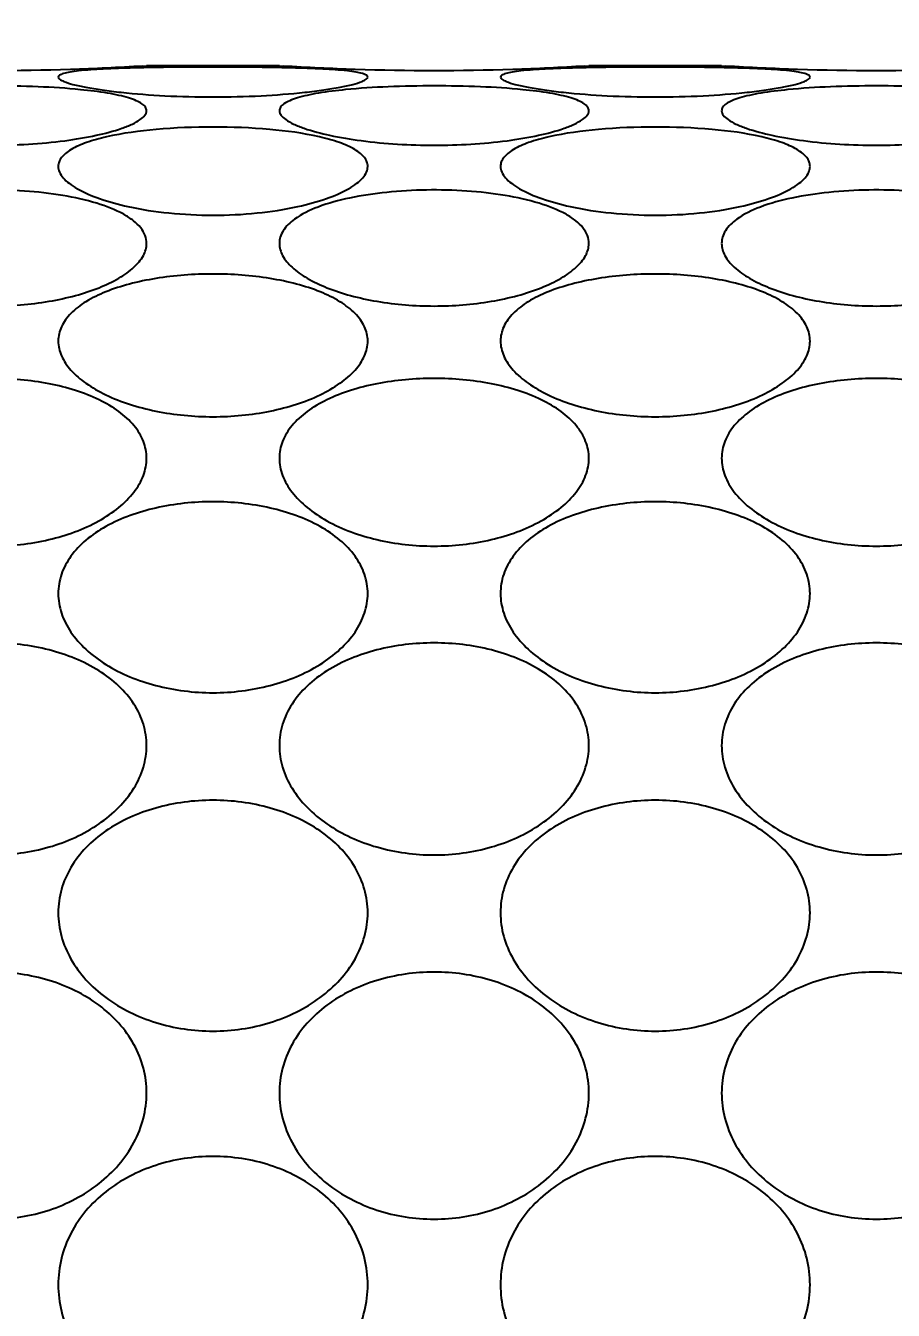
# Model space of a CAD drawing. Header units: inches. Extents: x 50354 to 53215, y -7830 to -6529.
# Drawn here: x 50824.7096 to 50824.9259, y -6814.8549 to -6814.5349 of the extents above; entities that cross this region are included whole.
import ezdxf

# ---------------------------------------------------------------- set-up
doc = ezdxf.new("R2010")
doc.units = ezdxf.units.IN
doc.header["$MEASUREMENT"] = 0
doc.header["$PDMODE"] = 2
doc.layers.add('FUNITURE', color=7, linetype='Continuous', lineweight=15, true_color=0x7d7673)
doc.layers.add('XR_ID 1F_FUR$0$A-SANI-FIX', color=134, linetype='Continuous')
doc.styles.get("Standard").update_dxf_attribs({"font": 'ARLRDBD.TTF', "height": 3})
doc.dimstyles.get("Standard").update_dxf_attribs({"dimtxt": 3, "dimasz": 4, "dimexe": 0, "dimexo": 0, "dimgap": 0, "dimtad": 0, "dimdec": 1, "dimzin": 3, "dimdsep": 46, "dimlunit": 4, "dimtxsty": 'Standard', "dimblk": 'OBLIQUE', "dimcen": 0, "dimclrd": 69, "dimclre": 251, "dimclrt": 7, "dimadec": 0, "dimazin": 0, "dimtfac": 0.65, "dimtdec": 1, "dimtofl": 0, "dimtmove": 0, "dimatfit": 3, "dimldrblk": 'OPEN30', "dimfxl": 1, "dimfrac": 1, "dimtolj": 1, "dimtzin": 0, "dimlwd": 15, "dimlwe": 5, "dimarcsym": 1})

# ---------------------------------------------------------------- blocks, each defined once
blk = doc.blocks.new('XR_ID 1F_FUR$0$XR_1F FURN$0$A$C698E198A')
at = {"linetype": 'Continuous'}
for p, q in [((13, -28.8598), (12.9984, -28.835)), ((13, -28.8598), (13, -29.7002)), ((12.9984, -29.725), (13, -29.7002)), ((13, -31.6598), (12.9984, -31.635)), ((13, -31.6598), (13, -32.5002)), ((12.9984, -32.525), (13, -32.5002))]:
    blk.add_line(p, q, dxfattribs=at)
for centre, radius, start, end in [((28.273, -27.88), 15.3043, 178.13614, 181.8696), ((28.3254, -27.8782), 15.3568, 181.86982, 183.57203), ((28.3138, -30.6812), 15.3452, 176.42731, 178.13655), ((28.273, -30.68), 15.3043, 178.13614, 181.8696), ((28.3254, -30.6782), 15.3568, 181.86982, 183.57203), ((28.3138, -33.4812), 15.3452, 176.42731, 178.13655), ((28.273, -33.48), 15.3043, 178.13614, 181.8696)]:
    blk.add_arc(centre, radius, start, end, dxfattribs=at)
for points, knots in [([(6.5, -28.8598), (6.4464, -28.8598), (6.3375, -28.8456), (6.1293, -28.7631), (5.9063, -28.5671), (5.7405, -28.2454), (5.6835, -27.88), (5.7405, -27.5146), (5.9063, -27.1929), (6.1293, -26.9969), (6.3375, -26.9144), (6.4464, -26.9002), (6.5, -26.9002)], [0, 0, 0, 0, 0.057826, 0.116908, 0.239465, 0.368128, 0.499999, 0.631869, 0.760534, 0.883092, 0.942174, 1, 1, 1, 1]), ([(6.5, -26.9002), (6.5532, -26.9002), (6.6605, -26.9141), (6.8119, -26.9754), (6.9471, -27.0727), (7.1013, -27.244), (7.232, -27.517), (7.2833, -27.88), (7.232, -28.243), (7.1013, -28.516), (6.9471, -28.6873), (6.8119, -28.7846), (6.6605, -28.8459), (6.5532, -28.8598), (6.5, -28.8598)], [0, 0, 0, 0, 0.05807, 0.116648, 0.176553, 0.238282, 0.366741, 0.499998, 0.633256, 0.761717, 0.823447, 0.883352, 0.94193, 1, 1, 1, 1]), ([(8.6987, -28.8598), (8.6525, -28.8598), (8.5573, -28.8451), (8.4235, -28.783), (8.3022, -28.6857), (8.1604, -28.5133), (8.039, -28.241), (7.9905, -27.88), (8.039, -27.519), (8.1604, -27.2467), (8.3022, -27.0743), (8.4235, -26.977), (8.5573, -26.9149), (8.6525, -26.9002), (8.6987, -26.9002)], [0, 0, 0, 0, 0.05273, 0.107892, 0.166442, 0.228535, 0.360979, 0.499998, 0.639018, 0.771464, 0.833558, 0.892108, 0.947271, 1, 1, 1, 1]), ([(8.6987, -26.9002), (8.7444, -26.9002), (8.8375, -26.9144), (8.9672, -26.9767), (9.0817, -27.0746), (9.2129, -27.2484), (9.3208, -27.5217), (9.3627, -27.88), (9.3208, -28.2383), (9.2129, -28.5116), (9.0817, -28.6854), (8.9672, -28.7833), (8.8375, -28.8456), (8.7444, -28.8598), (8.6987, -28.8598)], [0, 0, 0, 0, 0.053016, 0.107462, 0.164933, 0.226177, 0.358763, 0.499998, 0.641234, 0.773822, 0.835067, 0.892538, 0.946984, 1, 1, 1, 1]), ([(10.5172, -28.8598), (10.4803, -28.8598), (10.4024, -28.8442), (10.2954, -28.7808), (10.1987, -28.6831), (10.0836, -28.5083), (9.9869, -28.2366), (9.9481, -27.8806), (9.9867, -27.5244), (10.0832, -27.2525), (10.1983, -27.0774), (10.2951, -26.9795), (10.4023, -26.9159), (10.4803, -26.9002), (10.5172, -26.9002)], [0, 0, 0, 0, 0.045325, 0.094979, 0.15068, 0.212542, 0.35067, 0.499754, 0.648873, 0.787116, 0.849074, 0.904872, 0.954631, 1, 1, 1, 1]), ([(10.5172, -26.9002), (10.5535, -26.9002), (10.6291, -26.9152), (10.7311, -26.9792), (10.8193, -27.0775), (10.8926, -27.2042), (10.9503, -27.3535), (11.0066, -27.5793), (11.0331, -27.88), (11.0066, -28.1807), (10.9503, -28.4065), (10.8926, -28.5558), (10.8193, -28.6825), (10.7311, -28.7808), (10.6291, -28.8448), (10.5535, -28.8598), (10.5172, -28.8598)], [0, 0, 0, 0, 0.045372, 0.093927, 0.14827, 0.209219, 0.276238, 0.348113, 0.500002, 0.65189, 0.723765, 0.790784, 0.851732, 0.906073, 0.954628, 1, 1, 1, 1]), ([(11.8761, -28.8598), (11.8499, -28.8598), (11.7918, -28.8419), (11.7175, -28.7767), (11.6501, -28.6796), (11.5912, -28.554), (11.5429, -28.4055), (11.4943, -28.1798), (11.4708, -27.88), (11.4943, -27.5802), (11.5429, -27.3545), (11.5912, -27.206), (11.6501, -27.0804), (11.7175, -26.9833), (11.7918, -26.9181), (11.8499, -26.9002), (11.8761, -26.9002)], [0, 0, 0, 0, 0.034965, 0.077478, 0.129946, 0.191999, 0.262052, 0.338123, 0.499998, 0.661873, 0.737945, 0.808, 0.870054, 0.922523, 0.965035, 1, 1, 1, 1]), ([(12.0604, -27.045), (12.0904, -27.0985), (12.1388, -27.2257), (12.185, -27.4373), (12.2113, -27.6763), (12.2176, -27.9273), (12.2038, -28.1755), (12.1699, -28.4062), (12.1166, -28.6038), (12.0623, -28.7187), (12.0292, -28.7639)], [0, 0, 0, 0, 0.10395, 0.228487, 0.366625, 0.510839, 0.653655, 0.787569, 0.905128, 1, 1, 1, 1]), ([(12.6049, -28.7026), (12.5865, -28.65), (12.5556, -28.5304), (12.5101, -28.2565), (12.4889, -27.88), (12.5101, -27.5036), (12.5555, -27.2297), (12.5865, -27.1101), (12.6048, -27.0575)], [0, 0, 0, 0, 0.100368, 0.222072, 0.499986, 0.777907, 0.899621, 1, 1, 1, 1]), ([(12.8491, -27.3182), (12.8579, -27.4076), (12.8694, -27.5946), (12.8747, -27.8793), (12.8694, -28.1641), (12.858, -28.3512), (12.8492, -28.4406)], [0, 0, 0, 0, 0.239734, 0.499899, 0.760114, 1, 1, 1, 1]), ([(5.2876, -30.2598), (5.2311, -30.2598), (5.1169, -30.2457), (4.8993, -30.1641), (4.6654, -29.9698), (4.4902, -29.6471), (4.4301, -29.28), (4.4902, -28.9129), (4.6654, -28.5902), (4.8993, -28.3959), (5.1169, -28.3143), (5.2311, -28.3002), (5.2876, -28.3002)], [0, 0, 0, 0, 0.059605, 0.120053, 0.243502, 0.370771, 0.500001, 0.629231, 0.756498, 0.879946, 0.940395, 1, 1, 1, 1]), ([(5.2876, -28.3002), (5.3437, -28.3002), (5.4566, -28.314), (5.6164, -28.375), (5.7597, -28.472), (5.9228, -28.6423), (6.0627, -28.915), (6.118, -29.28), (6.0627, -29.645), (5.9228, -29.9177), (5.7597, -30.088), (5.6164, -30.185), (5.4566, -30.246), (5.3437, -30.2598), (5.2876, -30.2598)], [0, 0, 0, 0, 0.059816, 0.11987, 0.180701, 0.242673, 0.369706, 0.500001, 0.630296, 0.757328, 0.819299, 0.880129, 0.940184, 1, 1, 1, 1]), ([(7.6412, -30.2598), (7.591, -30.2598), (7.4885, -30.2454), (7.3435, -30.1838), (7.2121, -30.0866), (7.0594, -29.9154), (6.9275, -29.6433), (6.8747, -29.28), (6.9275, -28.9167), (7.0594, -28.6446), (7.2121, -28.4734), (7.3435, -28.3762), (7.4885, -28.3146), (7.591, -28.3002), (7.6412, -28.3002)], [0, 0, 0, 0, 0.055502, 0.11278, 0.172484, 0.234728, 0.364992, 0.500001, 0.63501, 0.765272, 0.827515, 0.887219, 0.944497, 1, 1, 1, 1]), ([(7.6412, -28.3002), (7.6909, -28.3002), (7.7916, -28.3142), (7.9329, -28.376), (8.0585, -28.4735), (8.2021, -28.6461), (8.3221, -28.9193), (8.3688, -29.28), (8.3221, -29.6407), (8.2021, -29.9139), (8.0585, -30.0865), (7.9329, -30.184), (7.7916, -30.2458), (7.6909, -30.2598), (7.6412, -30.2598)], [0, 0, 0, 0, 0.055824, 0.112542, 0.171326, 0.232805, 0.363103, 0.500001, 0.6369, 0.767196, 0.828674, 0.887458, 0.944176, 1, 1, 1, 1]), ([(9.6609, -30.2598), (9.6191, -30.2598), (9.5322, -30.2448), (9.411, -30.182), (9.3014, -30.0845), (9.1721, -29.9108), (9.0625, -29.6387), (9.0187, -29.28), (9.0625, -28.9213), (9.1721, -28.6492), (9.3014, -28.4755), (9.411, -28.378), (9.5322, -28.3152), (9.6191, -28.3002), (9.6609, -28.3002)], [0, 0, 0, 0, 0.049365, 0.101995, 0.159209, 0.221173, 0.356257, 0.500001, 0.643746, 0.778828, 0.840791, 0.898004, 0.950635, 1, 1, 1, 1]), ([(9.6609, -28.3002), (9.7021, -28.3002), (9.7868, -28.3147), (9.9034, -28.3777), (10.0054, -28.4759), (10.1227, -28.6511), (10.2174, -28.9241), (10.2541, -29.28), (10.2174, -29.6359), (10.1227, -29.9089), (10.0054, -30.0841), (9.9034, -30.1823), (9.7868, -30.2453), (9.7021, -30.2598), (9.6609, -30.2598)], [0, 0, 0, 0, 0.049573, 0.101307, 0.157294, 0.218355, 0.353731, 0.500001, 0.646272, 0.781646, 0.842706, 0.898693, 0.950427, 1, 1, 1, 1]), ([(11.2583, -30.2598), (11.2266, -30.2598), (11.1584, -30.2433), (11.0669, -30.179), (10.9844, -30.0814), (10.913, -29.9554), (10.8548, -29.8064), (10.7967, -29.5809), (10.7685, -29.28), (10.7967, -28.979), (10.8548, -28.7536), (10.913, -28.6046), (10.9844, -28.4786), (11.0669, -28.381), (11.1584, -28.3167), (11.2266, -28.3002), (11.2583, -28.3002)], [0, 0, 0, 0, 0.040538, 0.086791, 0.140875, 0.202752, 0.271258, 0.3448, 0.500002, 0.655203, 0.728744, 0.797249, 0.859124, 0.913209, 0.959461, 1, 1, 1, 1]), ([(11.2583, -28.3002), (11.2893, -28.3002), (11.3554, -28.316), (11.4412, -28.3811), (11.5145, -28.4793), (11.5752, -28.6055), (11.6229, -28.7544), (11.6696, -28.9804), (11.6912, -29.28), (11.6696, -29.5796), (11.6229, -29.8056), (11.5752, -29.9545), (11.5145, -30.0807), (11.4412, -30.1789), (11.3554, -30.244), (11.2893, -30.2598), (11.2583, -30.2598)], [0, 0, 0, 0, 0.040443, 0.085413, 0.13809, 0.199102, 0.267542, 0.341798, 0.500002, 0.658205, 0.73246, 0.800899, 0.86191, 0.914587, 0.959557, 1, 1, 1, 1]), ([(12.1097, -28.742), (12.1231, -28.6812), (12.1529, -28.5715), (12.2049, -28.4467), (12.2533, -28.3713), (12.2885, -28.332), (12.325, -28.3067), (12.3516, -28.3002), (12.3637, -28.3002)], [0, 0, 0, 0, 0.349516, 0.637392, 0.753955, 0.851433, 0.931632, 1, 1, 1, 1]), ([(12.3637, -28.3002), (12.3734, -28.3002), (12.3937, -28.3041), (12.4219, -28.3209), (12.4481, -28.3475), (12.4831, -28.399), (12.5199, -28.4862), (12.5407, -28.5631), (12.5505, -28.6061)], [0, 0, 0, 0, 0.076266, 0.159626, 0.256338, 0.369832, 0.650724, 1, 1, 1, 1]), ([(12.9013, -30.224), (12.8936, -30.2053), (12.8801, -30.159), (12.8627, -30.0781), (12.8462, -29.9763), (12.8256, -29.8097), (12.808, -29.5757), (12.8007, -29.28), (12.808, -28.9843), (12.8256, -28.7503), (12.8462, -28.5837), (12.8627, -28.4819), (12.8801, -28.401), (12.8936, -28.3547), (12.9013, -28.336)], [0, 0, 0, 0, 0.031746, 0.075753, 0.130448, 0.194012, 0.34024, 0.500003, 0.659766, 0.805992, 0.869554, 0.924248, 0.968254, 1, 1, 1, 1]), ([(12.9013, -28.336), (12.9051, -28.3267), (12.9107, -28.3131), (12.9234, -28.3002), (12.9288, -28.3002)], [0, 0, 0, 0, 0.65274, 1, 1, 1, 1]), ([(12.9288, -28.3002), (12.9336, -28.3002), (12.9409, -28.3078), (12.9466, -28.3199), (12.9541, -28.3417), (12.9615, -28.3786), (12.9658, -28.4108), (12.9679, -28.4293)], [0, 0, 0, 0, 0.10394, 0.188277, 0.298492, 0.598106, 1, 1, 1, 1]), ([(12.8492, -28.4406), (12.8436, -28.4979), (12.8338, -28.5794), (12.8146, -28.6808), (12.7991, -28.742), (12.7819, -28.7914), (12.7629, -28.8282), (12.7419, -28.8529), (12.7238, -28.8598), (12.7159, -28.8598)], [0, 0, 0, 0, 0.377864, 0.538515, 0.677008, 0.791463, 0.881221, 0.94811, 1, 1, 1, 1]), ([(12.9679, -28.4293), (12.9738, -28.4807), (12.9814, -28.5983), (12.9853, -28.716), (12.9869, -28.782)], [0, 0, 0, 0, 0.43969, 1, 1, 1, 1]), ([(12.5505, -28.6061), (12.5741, -28.7095), (12.6038, -28.9343), (12.6176, -29.2803), (12.6038, -29.6262), (12.574, -29.851), (12.5504, -29.9543)], [0, 0, 0, 0, 0.23461, 0.500046, 0.765459, 1, 1, 1, 1]), ([(12.0292, -28.7639), (12.0092, -28.7914), (11.975, -28.8282), (11.9182, -28.8554), (11.8898, -28.8598), (11.8761, -28.8598)], [0, 0, 0, 0, 0.546591, 0.779569, 1, 1, 1, 1]), ([(12.1098, -29.8182), (12.091, -29.7329), (12.0638, -29.5539), (12.0504, -29.2801), (12.0638, -29.0063), (12.0909, -28.8273), (12.1097, -28.742)], [0, 0, 0, 0, 0.241927, 0.499987, 0.758053, 1, 1, 1, 1]), ([(12.7159, -28.8598), (12.7061, -28.8598), (12.6829, -28.8491), (12.6557, -28.8157), (12.6284, -28.7655), (12.6128, -28.7253), (12.6049, -28.7026)], [0, 0, 0, 0, 0.147642, 0.355049, 0.63916, 1, 1, 1, 1]), ([(12.9869, -28.782), (12.991, -28.9482), (12.9929, -29.2807), (12.991, -29.6131), (12.9869, -29.7792)], [0, 0, 0, 0, 0.500087, 1, 1, 1, 1]), ([(6.5, -31.6598), (6.4464, -31.6598), (6.3375, -31.6456), (6.1293, -31.5631), (5.9063, -31.3671), (5.7405, -31.0454), (5.6835, -30.68), (5.7405, -30.3146), (5.9063, -29.9929), (6.1293, -29.7969), (6.3375, -29.7144), (6.4464, -29.7002), (6.5, -29.7002)], [0, 0, 0, 0, 0.057826, 0.116908, 0.239465, 0.368128, 0.499999, 0.631869, 0.760534, 0.883092, 0.942174, 1, 1, 1, 1]), ([(6.5, -29.7002), (6.5532, -29.7002), (6.6605, -29.7141), (6.8119, -29.7754), (6.9471, -29.8727), (7.1013, -30.044), (7.232, -30.317), (7.2833, -30.68), (7.232, -31.043), (7.1013, -31.316), (6.9471, -31.4873), (6.8119, -31.5846), (6.6605, -31.6459), (6.5532, -31.6598), (6.5, -31.6598)], [0, 0, 0, 0, 0.05807, 0.116648, 0.176553, 0.238282, 0.366741, 0.499998, 0.633256, 0.761717, 0.823447, 0.883352, 0.94193, 1, 1, 1, 1]), ([(8.6987, -31.6598), (8.6525, -31.6598), (8.5573, -31.6451), (8.4235, -31.583), (8.3022, -31.4857), (8.1604, -31.3133), (8.039, -31.041), (7.9905, -30.68), (8.039, -30.319), (8.1604, -30.0467), (8.3022, -29.8743), (8.4235, -29.777), (8.5573, -29.7149), (8.6525, -29.7002), (8.6987, -29.7002)], [0, 0, 0, 0, 0.05273, 0.107892, 0.166442, 0.228535, 0.360979, 0.499998, 0.639018, 0.771464, 0.833558, 0.892108, 0.947271, 1, 1, 1, 1]), ([(8.6987, -29.7002), (8.7444, -29.7002), (8.8375, -29.7144), (8.9672, -29.7767), (9.0817, -29.8746), (9.2129, -30.0484), (9.3208, -30.3217), (9.3627, -30.68), (9.3208, -31.0383), (9.2129, -31.3116), (9.0817, -31.4854), (8.9672, -31.5833), (8.8375, -31.6456), (8.7444, -31.6598), (8.6987, -31.6598)], [0, 0, 0, 0, 0.053016, 0.107462, 0.164933, 0.226177, 0.358763, 0.499998, 0.641234, 0.773822, 0.835067, 0.892538, 0.946984, 1, 1, 1, 1]), ([(10.5172, -31.6598), (10.4803, -31.6598), (10.4024, -31.6442), (10.2954, -31.5808), (10.1987, -31.4831), (10.0836, -31.3083), (9.9869, -31.0366), (9.9481, -30.6806), (9.9867, -30.3244), (10.0832, -30.0525), (10.1983, -29.8774), (10.2951, -29.7795), (10.4023, -29.7159), (10.4803, -29.7002), (10.5172, -29.7002)], [0, 0, 0, 0, 0.045325, 0.094979, 0.15068, 0.212542, 0.35067, 0.499754, 0.648873, 0.787116, 0.849074, 0.904872, 0.954631, 1, 1, 1, 1]), ([(10.5172, -29.7002), (10.5535, -29.7002), (10.6291, -29.7152), (10.7311, -29.7792), (10.8193, -29.8775), (10.8926, -30.0042), (10.9503, -30.1535), (11.0066, -30.3793), (11.0331, -30.68), (11.0066, -30.9807), (10.9503, -31.2065), (10.8926, -31.3558), (10.8193, -31.4825), (10.7311, -31.5808), (10.6291, -31.6448), (10.5535, -31.6598), (10.5172, -31.6598)], [0, 0, 0, 0, 0.045372, 0.093927, 0.14827, 0.209219, 0.276238, 0.348113, 0.500002, 0.65189, 0.723765, 0.790784, 0.851732, 0.906073, 0.954628, 1, 1, 1, 1]), ([(11.8761, -31.6598), (11.8499, -31.6598), (11.7918, -31.6419), (11.7175, -31.5767), (11.6501, -31.4796), (11.5912, -31.354), (11.5429, -31.2055), (11.4943, -30.9798), (11.4708, -30.68), (11.4943, -30.3802), (11.5429, -30.1545), (11.5912, -30.006), (11.6501, -29.8804), (11.7175, -29.7833), (11.7918, -29.7181), (11.8499, -29.7002), (11.8761, -29.7002)], [0, 0, 0, 0, 0.034965, 0.077478, 0.129946, 0.191999, 0.262052, 0.338123, 0.499998, 0.661873, 0.737945, 0.808, 0.870054, 0.922523, 0.965035, 1, 1, 1, 1]), ([(11.8761, -29.7002), (11.8931, -29.7002), (11.929, -29.7072), (11.9783, -29.7373), (12.0232, -29.7845), (12.0483, -29.8234), (12.0604, -29.845)], [0, 0, 0, 0, 0.208603, 0.43564, 0.69689, 1, 1, 1, 1]), ([(12.6048, -29.8575), (12.6128, -29.8347), (12.6284, -29.7945), (12.6557, -29.7443), (12.6829, -29.7109), (12.7061, -29.7002), (12.7159, -29.7002)], [0, 0, 0, 0, 0.360851, 0.644967, 0.852372, 1, 1, 1, 1]), ([(12.7159, -29.7002), (12.7238, -29.7002), (12.7419, -29.7071), (12.7628, -29.7317), (12.7818, -29.7684), (12.799, -29.8177), (12.8145, -29.8786), (12.8337, -29.9797), (12.8435, -30.0611), (12.8491, -30.1182)], [0, 0, 0, 0, 0.051938, 0.118849, 0.208602, 0.323036, 0.461504, 0.622134, 1, 1, 1, 1]), ([(12.3637, -30.2598), (12.3516, -30.2598), (12.325, -30.2533), (12.2885, -30.228), (12.2533, -30.1888), (12.2049, -30.1133), (12.1529, -29.9887), (12.1232, -29.879), (12.1098, -29.8182)], [0, 0, 0, 0, 0.068375, 0.148578, 0.246055, 0.362615, 0.650483, 1, 1, 1, 1]), ([(12.9869, -29.7792), (12.9853, -29.8449), (12.9814, -29.9622), (12.9737, -30.0793), (12.9679, -30.1306)], [0, 0, 0, 0, 0.560169, 1, 1, 1, 1]), ([(12.0604, -29.845), (12.0904, -29.8985), (12.1388, -30.0257), (12.185, -30.2373), (12.2113, -30.4763), (12.2176, -30.7273), (12.2038, -30.9755), (12.1699, -31.2062), (12.1166, -31.4038), (12.0623, -31.5187), (12.0292, -31.5639)], [0, 0, 0, 0, 0.10395, 0.228487, 0.366625, 0.510839, 0.653655, 0.787569, 0.905128, 1, 1, 1, 1]), ([(12.6049, -31.5026), (12.5865, -31.45), (12.5556, -31.3304), (12.5101, -31.0565), (12.4889, -30.68), (12.5101, -30.3036), (12.5555, -30.0297), (12.5865, -29.9101), (12.6048, -29.8575)], [0, 0, 0, 0, 0.100368, 0.222072, 0.499986, 0.777907, 0.899621, 1, 1, 1, 1]), ([(12.5504, -29.9543), (12.5406, -29.9973), (12.5198, -30.0741), (12.4831, -30.1612), (12.4481, -30.2126), (12.4219, -30.2392), (12.3937, -30.2559), (12.3734, -30.2598), (12.3637, -30.2598)], [0, 0, 0, 0, 0.349245, 0.630114, 0.743606, 0.840326, 0.923707, 1, 1, 1, 1]), ([(12.8491, -30.1182), (12.8579, -30.2076), (12.8694, -30.3946), (12.8747, -30.6793), (12.8694, -30.9641), (12.858, -31.1512), (12.8492, -31.2406)], [0, 0, 0, 0, 0.239734, 0.499899, 0.760114, 1, 1, 1, 1]), ([(12.9679, -30.1306), (12.9659, -30.1491), (12.9615, -30.1813), (12.9542, -30.2182), (12.9466, -30.2401), (12.9409, -30.2522), (12.9336, -30.2598), (12.9288, -30.2598)], [0, 0, 0, 0, 0.401908, 0.701539, 0.811757, 0.896092, 1, 1, 1, 1]), ([(12.9288, -30.2598), (12.9234, -30.2598), (12.9107, -30.2469), (12.9051, -30.2333), (12.9013, -30.224)], [0, 0, 0, 0, 0.347255, 1, 1, 1, 1]), ([(5.2876, -33.0598), (5.2311, -33.0598), (5.1169, -33.0457), (4.8993, -32.9641), (4.6654, -32.7698), (4.4902, -32.4471), (4.4301, -32.08), (4.4902, -31.7129), (4.6654, -31.3902), (4.8993, -31.1959), (5.1169, -31.1143), (5.2311, -31.1002), (5.2876, -31.1002)], [0, 0, 0, 0, 0.059605, 0.120053, 0.243502, 0.370771, 0.500001, 0.629231, 0.756498, 0.879946, 0.940395, 1, 1, 1, 1]), ([(5.2876, -31.1002), (5.3437, -31.1002), (5.4566, -31.114), (5.6164, -31.175), (5.7597, -31.272), (5.9228, -31.4423), (6.0627, -31.715), (6.118, -32.08), (6.0627, -32.445), (5.9228, -32.7177), (5.7597, -32.888), (5.6164, -32.985), (5.4566, -33.046), (5.3437, -33.0598), (5.2876, -33.0598)], [0, 0, 0, 0, 0.059816, 0.11987, 0.180701, 0.242673, 0.369706, 0.500001, 0.630296, 0.757328, 0.819299, 0.880129, 0.940184, 1, 1, 1, 1]), ([(7.6412, -33.0598), (7.591, -33.0598), (7.4885, -33.0454), (7.3435, -32.9838), (7.2121, -32.8866), (7.0594, -32.7154), (6.9275, -32.4433), (6.8747, -32.08), (6.9275, -31.7167), (7.0594, -31.4446), (7.2121, -31.2734), (7.3435, -31.1762), (7.4885, -31.1146), (7.591, -31.1002), (7.6412, -31.1002)], [0, 0, 0, 0, 0.055502, 0.11278, 0.172484, 0.234728, 0.364992, 0.500001, 0.63501, 0.765272, 0.827515, 0.887219, 0.944497, 1, 1, 1, 1]), ([(7.6412, -31.1002), (7.6909, -31.1002), (7.7916, -31.1142), (7.9329, -31.176), (8.0585, -31.2735), (8.2021, -31.4461), (8.3221, -31.7193), (8.3688, -32.08), (8.3221, -32.4407), (8.2021, -32.7139), (8.0585, -32.8865), (7.9329, -32.984), (7.7916, -33.0458), (7.6909, -33.0598), (7.6412, -33.0598)], [0, 0, 0, 0, 0.055824, 0.112542, 0.171326, 0.232805, 0.363103, 0.500001, 0.6369, 0.767196, 0.828674, 0.887458, 0.944176, 1, 1, 1, 1]), ([(9.6609, -33.0598), (9.6191, -33.0598), (9.5322, -33.0448), (9.411, -32.982), (9.3014, -32.8845), (9.1721, -32.7108), (9.0625, -32.4387), (9.0187, -32.08), (9.0625, -31.7213), (9.1721, -31.4492), (9.3014, -31.2755), (9.411, -31.178), (9.5322, -31.1152), (9.6191, -31.1002), (9.6609, -31.1002)], [0, 0, 0, 0, 0.049365, 0.101995, 0.159209, 0.221173, 0.356257, 0.500001, 0.643746, 0.778828, 0.840791, 0.898004, 0.950635, 1, 1, 1, 1]), ([(9.6609, -31.1002), (9.7021, -31.1002), (9.7868, -31.1147), (9.9034, -31.1777), (10.0054, -31.2759), (10.1227, -31.4511), (10.2174, -31.7241), (10.2541, -32.08), (10.2174, -32.4359), (10.1227, -32.7089), (10.0054, -32.8841), (9.9034, -32.9823), (9.7868, -33.0453), (9.7021, -33.0598), (9.6609, -33.0598)], [0, 0, 0, 0, 0.049573, 0.101307, 0.157294, 0.218355, 0.353731, 0.500001, 0.646272, 0.781646, 0.842706, 0.898693, 0.950427, 1, 1, 1, 1]), ([(11.2583, -33.0598), (11.2266, -33.0598), (11.1584, -33.0433), (11.0669, -32.979), (10.9844, -32.8814), (10.913, -32.7554), (10.8548, -32.6064), (10.7967, -32.3809), (10.7685, -32.08), (10.7967, -31.779), (10.8548, -31.5536), (10.913, -31.4046), (10.9844, -31.2786), (11.0669, -31.181), (11.1584, -31.1167), (11.2266, -31.1002), (11.2583, -31.1002)], [0, 0, 0, 0, 0.040538, 0.086791, 0.140875, 0.202752, 0.271258, 0.3448, 0.500002, 0.655203, 0.728744, 0.797249, 0.859124, 0.913209, 0.959461, 1, 1, 1, 1]), ([(11.2583, -31.1002), (11.2893, -31.1002), (11.3554, -31.116), (11.4412, -31.1811), (11.5145, -31.2793), (11.5752, -31.4055), (11.6229, -31.5544), (11.6696, -31.7804), (11.6912, -32.08), (11.6696, -32.3796), (11.6229, -32.6056), (11.5752, -32.7545), (11.5145, -32.8807), (11.4412, -32.9789), (11.3554, -33.044), (11.2893, -33.0598), (11.2583, -33.0598)], [0, 0, 0, 0, 0.040443, 0.085413, 0.13809, 0.199102, 0.267542, 0.341798, 0.500002, 0.658205, 0.73246, 0.800899, 0.86191, 0.914587, 0.959557, 1, 1, 1, 1]), ([(12.1097, -31.542), (12.1231, -31.4812), (12.1529, -31.3715), (12.2049, -31.2467), (12.2533, -31.1713), (12.2885, -31.132), (12.325, -31.1067), (12.3516, -31.1002), (12.3637, -31.1002)], [0, 0, 0, 0, 0.349516, 0.637392, 0.753955, 0.851433, 0.931632, 1, 1, 1, 1]), ([(12.3637, -31.1002), (12.3734, -31.1002), (12.3937, -31.1041), (12.4219, -31.1209), (12.4481, -31.1475), (12.4831, -31.199), (12.5199, -31.2862), (12.5407, -31.3631), (12.5505, -31.4061)], [0, 0, 0, 0, 0.076266, 0.159626, 0.256338, 0.369832, 0.650724, 1, 1, 1, 1]), ([(12.9013, -31.136), (12.9051, -31.1267), (12.9107, -31.1131), (12.9234, -31.1002), (12.9288, -31.1002)], [0, 0, 0, 0, 0.65274, 1, 1, 1, 1]), ([(12.9288, -31.1002), (12.9336, -31.1002), (12.9409, -31.1078), (12.9466, -31.1199), (12.9541, -31.1417), (12.9615, -31.1786), (12.9658, -31.2108), (12.9679, -31.2293)], [0, 0, 0, 0, 0.10394, 0.188277, 0.298492, 0.598106, 1, 1, 1, 1]), ([(12.9013, -33.024), (12.8936, -33.0053), (12.8801, -32.959), (12.8627, -32.8781), (12.8462, -32.7763), (12.8256, -32.6097), (12.808, -32.3757), (12.8007, -32.08), (12.808, -31.7843), (12.8256, -31.5503), (12.8462, -31.3837), (12.8627, -31.2819), (12.8801, -31.201), (12.8936, -31.1547), (12.9013, -31.136)], [0, 0, 0, 0, 0.031746, 0.075753, 0.130448, 0.194012, 0.34024, 0.500003, 0.659766, 0.805992, 0.869554, 0.924248, 0.968254, 1, 1, 1, 1]), ([(12.8492, -31.2406), (12.8436, -31.2979), (12.8338, -31.3794), (12.8146, -31.4808), (12.7991, -31.542), (12.7819, -31.5914), (12.7629, -31.6282), (12.7419, -31.6529), (12.7238, -31.6598), (12.7159, -31.6598)], [0, 0, 0, 0, 0.377864, 0.538515, 0.677008, 0.791463, 0.881221, 0.94811, 1, 1, 1, 1]), ([(12.9679, -31.2293), (12.9738, -31.2807), (12.9814, -31.3983), (12.9853, -31.516), (12.9869, -31.582)], [0, 0, 0, 0, 0.43969, 1, 1, 1, 1]), ([(12.5505, -31.4061), (12.5741, -31.5095), (12.6038, -31.7343), (12.6176, -32.0803), (12.6038, -32.4262), (12.574, -32.651), (12.5504, -32.7543)], [0, 0, 0, 0, 0.23461, 0.500046, 0.765459, 1, 1, 1, 1]), ([(12.7159, -31.6598), (12.7061, -31.6598), (12.6829, -31.6491), (12.6557, -31.6157), (12.6284, -31.5655), (12.6128, -31.5253), (12.6049, -31.5026)], [0, 0, 0, 0, 0.147642, 0.355049, 0.63916, 1, 1, 1, 1]), ([(12.0292, -31.5639), (12.0092, -31.5914), (11.975, -31.6282), (11.9182, -31.6554), (11.8898, -31.6598), (11.8761, -31.6598)], [0, 0, 0, 0, 0.546591, 0.779569, 1, 1, 1, 1]), ([(12.1098, -32.6182), (12.091, -32.5329), (12.0638, -32.3539), (12.0504, -32.0801), (12.0638, -31.8063), (12.0909, -31.6273), (12.1097, -31.542)], [0, 0, 0, 0, 0.241927, 0.499987, 0.758053, 1, 1, 1, 1]), ([(12.9869, -31.582), (12.991, -31.7482), (12.9929, -32.0807), (12.991, -32.4131), (12.9869, -32.5792)], [0, 0, 0, 0, 0.500087, 1, 1, 1, 1]), ([(6.5, -34.4598), (6.4464, -34.4598), (6.3375, -34.4456), (6.1293, -34.3631), (5.9063, -34.1671), (5.7405, -33.8454), (5.6835, -33.48), (5.7405, -33.1146), (5.9063, -32.7929), (6.1293, -32.5969), (6.3375, -32.5144), (6.4464, -32.5002), (6.5, -32.5002)], [0, 0, 0, 0, 0.057826, 0.116908, 0.239465, 0.368128, 0.499999, 0.631869, 0.760534, 0.883092, 0.942174, 1, 1, 1, 1]), ([(6.5, -32.5002), (6.5532, -32.5002), (6.6605, -32.5141), (6.8119, -32.5754), (6.9471, -32.6727), (7.1013, -32.844), (7.232, -33.117), (7.2833, -33.48), (7.232, -33.843), (7.1013, -34.116), (6.9471, -34.2873), (6.8119, -34.3846), (6.6605, -34.4459), (6.5532, -34.4598), (6.5, -34.4598)], [0, 0, 0, 0, 0.05807, 0.116648, 0.176553, 0.238282, 0.366741, 0.499998, 0.633256, 0.761717, 0.823447, 0.883352, 0.94193, 1, 1, 1, 1]), ([(8.6987, -34.4598), (8.6525, -34.4598), (8.5573, -34.4451), (8.4235, -34.383), (8.3022, -34.2857), (8.1604, -34.1133), (8.039, -33.841), (7.9905, -33.48), (8.039, -33.119), (8.1604, -32.8467), (8.3022, -32.6743), (8.4235, -32.577), (8.5573, -32.5149), (8.6525, -32.5002), (8.6987, -32.5002)], [0, 0, 0, 0, 0.05273, 0.107892, 0.166442, 0.228535, 0.360979, 0.499998, 0.639018, 0.771464, 0.833558, 0.892108, 0.947271, 1, 1, 1, 1]), ([(8.6987, -32.5002), (8.7444, -32.5002), (8.8375, -32.5144), (8.9672, -32.5767), (9.0817, -32.6746), (9.2129, -32.8484), (9.3208, -33.1217), (9.3627, -33.48), (9.3208, -33.8383), (9.2129, -34.1116), (9.0817, -34.2854), (8.9672, -34.3833), (8.8375, -34.4456), (8.7444, -34.4598), (8.6987, -34.4598)], [0, 0, 0, 0, 0.053016, 0.107462, 0.164933, 0.226177, 0.358763, 0.499998, 0.641234, 0.773822, 0.835067, 0.892538, 0.946984, 1, 1, 1, 1]), ([(10.5172, -34.4598), (10.4803, -34.4598), (10.4024, -34.4442), (10.2954, -34.3808), (10.1987, -34.2831), (10.0836, -34.1083), (9.9869, -33.8366), (9.9481, -33.4806), (9.9867, -33.1244), (10.0832, -32.8525), (10.1983, -32.6774), (10.2951, -32.5795), (10.4023, -32.5159), (10.4803, -32.5002), (10.5172, -32.5002)], [0, 0, 0, 0, 0.045325, 0.094979, 0.15068, 0.212542, 0.35067, 0.499754, 0.648873, 0.787116, 0.849074, 0.904872, 0.954631, 1, 1, 1, 1]), ([(10.5172, -32.5002), (10.5535, -32.5002), (10.6291, -32.5152), (10.7311, -32.5792), (10.8193, -32.6775), (10.8926, -32.8042), (10.9503, -32.9535), (11.0066, -33.1793), (11.0331, -33.48), (11.0066, -33.7807), (10.9503, -34.0065), (10.8926, -34.1558), (10.8193, -34.2825), (10.7311, -34.3808), (10.6291, -34.4448), (10.5535, -34.4598), (10.5172, -34.4598)], [0, 0, 0, 0, 0.045372, 0.093927, 0.14827, 0.209219, 0.276238, 0.348113, 0.500002, 0.65189, 0.723765, 0.790784, 0.851732, 0.906073, 0.954628, 1, 1, 1, 1]), ([(11.8761, -34.4598), (11.8499, -34.4598), (11.7918, -34.4419), (11.7175, -34.3767), (11.6501, -34.2796), (11.5912, -34.154), (11.5429, -34.0055), (11.4943, -33.7798), (11.4708, -33.48), (11.4943, -33.1802), (11.5429, -32.9545), (11.5912, -32.806), (11.6501, -32.6804), (11.7175, -32.5833), (11.7918, -32.5181), (11.8499, -32.5002), (11.8761, -32.5002)], [0, 0, 0, 0, 0.034965, 0.077478, 0.129946, 0.191999, 0.262052, 0.338123, 0.499998, 0.661873, 0.737945, 0.808, 0.870054, 0.922523, 0.965035, 1, 1, 1, 1]), ([(11.8761, -32.5002), (11.8931, -32.5002), (11.929, -32.5072), (11.9783, -32.5373), (12.0232, -32.5845), (12.0483, -32.6234), (12.0604, -32.645)], [0, 0, 0, 0, 0.208603, 0.43564, 0.69689, 1, 1, 1, 1]), ([(12.6048, -32.6575), (12.6128, -32.6347), (12.6284, -32.5945), (12.6557, -32.5443), (12.6829, -32.5109), (12.7061, -32.5002), (12.7159, -32.5002)], [0, 0, 0, 0, 0.360851, 0.644967, 0.852372, 1, 1, 1, 1]), ([(12.7159, -32.5002), (12.7238, -32.5002), (12.7419, -32.5071), (12.7628, -32.5317), (12.7818, -32.5684), (12.799, -32.6177), (12.8145, -32.6786), (12.8337, -32.7797), (12.8435, -32.8611), (12.8491, -32.9182)], [0, 0, 0, 0, 0.051938, 0.118849, 0.208602, 0.323036, 0.461504, 0.622134, 1, 1, 1, 1]), ([(12.9869, -32.5792), (12.9853, -32.6449), (12.9814, -32.7622), (12.9737, -32.8793), (12.9679, -32.9306)], [0, 0, 0, 0, 0.560169, 1, 1, 1, 1]), ([(12.0604, -32.645), (12.0904, -32.6985), (12.1388, -32.8257), (12.185, -33.0373), (12.2113, -33.2763), (12.2176, -33.5273), (12.2038, -33.7755), (12.1699, -34.0062), (12.1166, -34.2038), (12.0623, -34.3187), (12.0292, -34.3639)], [0, 0, 0, 0, 0.10395, 0.228487, 0.366625, 0.510839, 0.653655, 0.787569, 0.905128, 1, 1, 1, 1]), ([(12.3637, -33.0598), (12.3516, -33.0598), (12.325, -33.0533), (12.2885, -33.028), (12.2533, -32.9888), (12.2049, -32.9133), (12.1529, -32.7887), (12.1232, -32.679), (12.1098, -32.6182)], [0, 0, 0, 0, 0.068375, 0.148578, 0.246055, 0.362615, 0.650483, 1, 1, 1, 1]), ([(12.6049, -34.3026), (12.5865, -34.25), (12.5556, -34.1304), (12.5101, -33.8565), (12.4889, -33.48), (12.5101, -33.1036), (12.5555, -32.8297), (12.5865, -32.7101), (12.6048, -32.6575)], [0, 0, 0, 0, 0.100368, 0.222072, 0.499986, 0.777907, 0.899621, 1, 1, 1, 1]), ([(12.5504, -32.7543), (12.5406, -32.7973), (12.5198, -32.8741), (12.4831, -32.9612), (12.4481, -33.0126), (12.4219, -33.0392), (12.3937, -33.0559), (12.3734, -33.0598), (12.3637, -33.0598)], [0, 0, 0, 0, 0.349245, 0.630114, 0.743606, 0.840326, 0.923707, 1, 1, 1, 1]), ([(12.8491, -32.9182), (12.8579, -33.0076), (12.8694, -33.1946), (12.8747, -33.4793), (12.8694, -33.7641), (12.858, -33.9512), (12.8492, -34.0406)], [0, 0, 0, 0, 0.239734, 0.499899, 0.760114, 1, 1, 1, 1]), ([(12.9679, -32.9306), (12.9659, -32.9491), (12.9615, -32.9813), (12.9542, -33.0182), (12.9466, -33.0401), (12.9409, -33.0522), (12.9336, -33.0598), (12.9288, -33.0598)], [0, 0, 0, 0, 0.401908, 0.701539, 0.811757, 0.896092, 1, 1, 1, 1]), ([(12.9288, -33.0598), (12.9234, -33.0598), (12.9107, -33.0469), (12.9051, -33.0333), (12.9013, -33.024)], [0, 0, 0, 0, 0.347255, 1, 1, 1, 1])]:
    blk.add_open_spline(points, degree=3, knots=knots, dxfattribs=at)
blk = doc.blocks.new('_Oblique')
at = {"color": 0, "linetype": 'ByBlock', "lineweight": -2}
blk.add_line((-0.5, -0.5), (0.5, 0.5), dxfattribs=at)
blk = doc.blocks.new('*D171')
at = {"layer": 'Defpoints', "color": 0, "ltscale": 20, "transparency": 16777216}
for p in [(50810.20279, -6802.97013), (50826.01931, -6802.97013), (50826.01931, -6822.55013)]:
    blk.add_point(p, dxfattribs=at)
at = {"layer": 'FUNITURE', "color": 251, "lineweight": 5, "ltscale": 20, "transparency": 16777216}
for p, q in [((50826.01931, -6802.97013), (50810.20279, -6802.97013)), ((50826.01931, -6822.55013), (50810.20279, -6822.55013))]:
    blk.add_line(p, q, dxfattribs=at)
at = {"layer": 'FUNITURE', "color": 69, "lineweight": 15, "ltscale": 20, "transparency": 16777216}
for p, q in [((50810.20279, -6802.97013), (50810.20279, -6806.85404)), ((50810.20279, -6822.55013), (50810.20279, -6818.66621))]:
    blk.add_line(p, q, dxfattribs=at)
at = {"layer": 'FUNITURE', "color": 69, "lineweight": 15, "ltscale": 20, "transparency": 16777216, "xscale": 4, "yscale": 4, "zscale": 4}
for p, rotation in [((50810.20279, -6802.97013), 90), ((50810.20279, -6822.55013), 270)]:
    blk.add_blockref('_Oblique', p, dxfattribs=dict(at, rotation=rotation))
at = {"layer": 'FUNITURE', "color": 7, "ltscale": 20, "transparency": 16777216, "insert": (50810.20279, -6812.76013), "char_height": 3, "attachment_point": 5, "rotation": 90}
blk.add_mtext('\\A1;1\'-7{\\H0.65x;\\S1#2;}"', dxfattribs=at)
blk = doc.blocks.new('_Open30')
at = {"color": 0, "linetype": 'ByBlock', "lineweight": -2}
for p, q in [((-1, 0.267949), (0, 0)), ((0, 0), (-1, -0.267949)), ((0, 0), (-1, 0))]:
    blk.add_line(p, q, dxfattribs=at)

msp = doc.modelspace()

# ---------------------------------------------------------------- block references
at = {"layer": 'XR_ID 1F_FUR$0$A-SANI-FIX', "lineweight": 30, "xscale": -0.0393700787, "yscale": 0.0393700787, "zscale": 0.0393700787, "rotation": 270}
msp.add_blockref('XR_ID 1F_FUR$0$XR_1F FURN$0$A$C698E198A', (50826.01931, -6815.05674), dxfattribs=at)

# ---------------------------------------------------------------- dimensions: what is measured, and where the dimension line sits
at = {"layer": 'FUNITURE', "ltscale": 20}
dim = msp.add_linear_dim(base=(50810.20279, -6802.97013), p1=(50826.01931, -6822.55013), p2=(50826.01931, -6802.97013), angle=90, dimstyle='Standard', dxfattribs=at)
dim.commit()
dim.dimension.update_dxf_attribs({"geometry": '*D171', "text_midpoint": (50810.20279, -6812.76013)})

doc.saveas('drawing.dxf')
